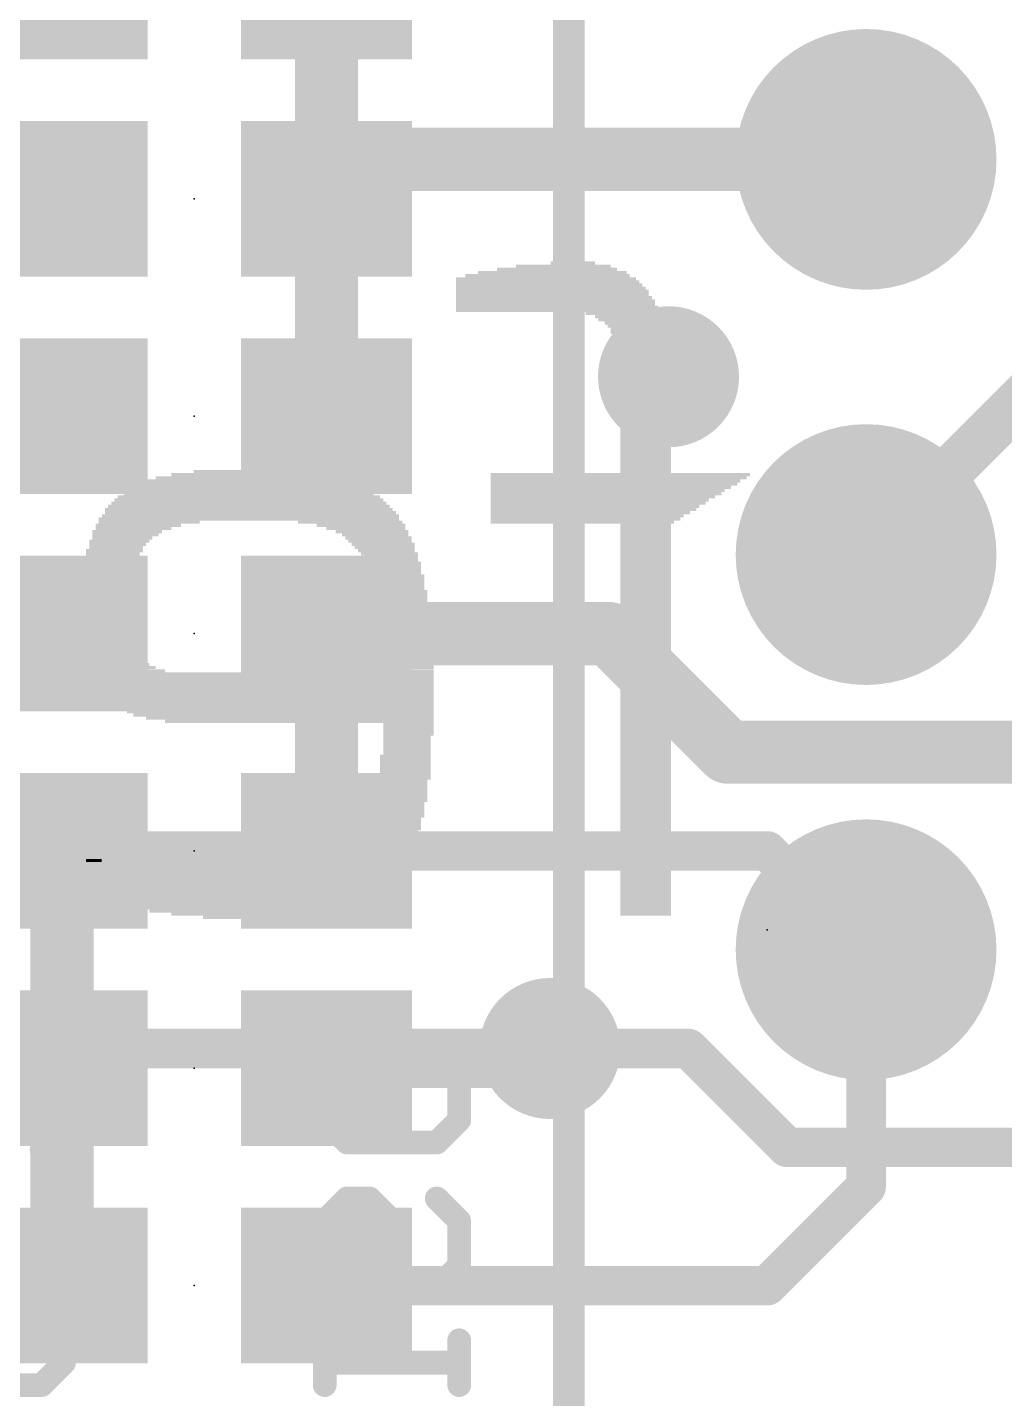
# Model space of a CAD drawing. Extents: x -7.1 to 67.6, y -9 to 27.6.
# Drawn here: x 34.49 to 40.77, y 5.37 to 14.18 of the extents above; entities that cross this region are included whole.
import ezdxf

# ---------------------------------------------------------------- set-up
doc = ezdxf.new("R2010")
doc.units = 0
for name, color, linetype in [('1', 12, 'CONTINUOUS'), ('16', 132, 'CONTINUOUS'), ('17', 110, 'CONTINUOUS'), ('18', 110, 'CONTINUOUS'), ('21', 40, 'CONTINUOUS'), ('22', 6, 'CONTINUOUS'), ('23', 53, 'CONTINUOUS'), ('24', 53, 'CONTINUOUS')]:
    doc.layers.add(name, color=color, linetype=linetype)

# ---------------------------------------------------------------- blocks, each defined once
blk = doc.blocks.new('RECT')
blk.add_solid([(-0.5, -0.5), (0.5, -0.5), (-0.5, 0.5), (0.5, 0.5)])
blk = doc.blocks.new('ROUNDP')
at = {"const_width": 0.5}
blk.add_lwpolyline([(0, -0.25, 1), (0, 0.25, 1), (0, -0.25)], format="xyb", dxfattribs=at)
blk = doc.blocks.new('ROUNDV')
at = {"const_width": 0.5}
blk.add_lwpolyline([(0, -0.25, 1), (0, 0.25, 1), (0, -0.25)], format="xyb", dxfattribs=at)

msp = doc.modelspace()

# ---------------------------------------------------------------- linework, layer by layer
at = {"layer": '1'}
for points, const_width in [([(36.41, 14.478), (36.41, 13.081)], 0.4064), ([(36.41, 13.081), (36.664, 13.335)], 0.4064), ([(36.664, 13.335), (39.878, 13.335)], 0.4064), ([(36.41, 13.081), (36.41, 11.684)], 0.4064), ([(34.036, 11.684), (34.71, 11.684)], 0.254), ([(36.41, 8.89), (36.41, 10.287)], 0.4064), ([(38.227, 10.287), (36.41, 10.287)], 0.4064), ([(38.227, 10.287), (38.989, 9.525)], 0.4064), ([(38.989, 9.525), (42.418, 9.525)], 0.4064), ([(34.71, 7.493), (34.71, 8.89)], 0.4064), ([(39.878, 6.731), (39.878, 8.255)], 0.254), ([(33.782, 7.493), (34.71, 7.493)], 0.4064), ([(34.71, 6.096), (34.71, 7.493)], 0.4064), ([(37.719, 7.493), (37.846, 7.62)], 0.254), ([(36.41, 7.493), (37.719, 7.493)], 0.254), ([(39.243, 6.096), (39.878, 6.731)], 0.254), ([(39.243, 6.096), (36.41, 6.096)], 0.254)]:
    msp.add_lwpolyline(points, dxfattribs=dict(at, const_width=const_width))
for points, const_width in [([(36.664, 13.4366, 1), (36.664, 13.2334)], 0.2032), ([(36.7358, 13.2632, 1), (36.5922, 13.4068)], 0.2032), ([(39.878, 13.2334, 1), (39.878, 13.4366)], 0.2032), ([(36.5116, 13.081, 1), (36.3084, 13.081)], 0.2032), ([(36.3382, 13.1528, 1), (36.4818, 13.0092)], 0.2032), ([(36.3084, 13.081, 1), (36.5116, 13.081)], 0.2032), ([(34.71, 11.6205, 1), (34.71, 11.7475)], 0.127), ([(36.3084, 11.684, 1), (36.5116, 11.684)], 0.2032), ([(36.5116, 10.287, 1), (36.3084, 10.287)], 0.2032), ([(36.41, 10.3886, 1), (36.41, 10.1854)], 0.2032), ([(38.2988, 10.3588, 1), (38.1552, 10.2152)], 0.2032), ([(38.227, 10.1854, 1), (38.227, 10.3886)], 0.2032), ([(38.989, 9.6266, 1), (38.989, 9.4234)], 0.2032), ([(38.9172, 9.4532, 1), (39.0608, 9.5968)], 0.2032), ([(34.8116, 8.89, 1), (34.6084, 8.89)], 0.2032), ([(36.3084, 8.89, 1), (36.5116, 8.89)], 0.2032), ([(39.9415, 8.255, 1), (39.8145, 8.255)], 0.127), ([(34.8116, 7.493, 1), (34.6084, 7.493)], 0.2032), ([(34.71, 7.3914, 1), (34.71, 7.5946)], 0.2032), ([(37.8909, 7.5751, 1), (37.8011, 7.6649)], 0.127), ([(34.6084, 7.493, 1), (34.8116, 7.493)], 0.2032), ([(36.41, 7.5565, 1), (36.41, 7.4295)], 0.127), ([(37.6741, 7.5379, 1), (37.7639, 7.4481)], 0.127), ([(37.719, 7.4295, 1), (37.719, 7.5565)], 0.127), ([(39.8145, 6.731, 1), (39.9415, 6.731)], 0.127), ([(39.9229, 6.6861, 1), (39.8331, 6.7759)], 0.127), ([(34.6084, 6.096, 1), (34.8116, 6.096)], 0.2032), ([(36.41, 6.1595, 1), (36.41, 6.0325)], 0.127), ([(39.1981, 6.1409, 1), (39.2879, 6.0511)], 0.127), ([(39.243, 6.0325, 1), (39.243, 6.1595)], 0.127)]:
    msp.add_lwpolyline(points, format="xyb", dxfattribs=dict(at, const_width=const_width))
at = {"layer": '16'}
for points, const_width in [([(41.148, 12.065), (39.878, 10.795)], 0.3048), ([(33.401, 8.89), (39.243, 8.89)], 0.254), ([(39.243, 8.89), (39.878, 8.255)], 0.254), ([(33.147, 7.62), (37.846, 7.62)], 0.254), ([(37.846, 7.62), (38.735, 7.62)], 0.254), ([(38.735, 7.62), (39.37, 6.985)], 0.254), ([(39.37, 6.985), (42.418, 6.985)], 0.254)]:
    msp.add_lwpolyline(points, dxfattribs=dict(at, const_width=const_width))
for points, const_width in [([(39.8241, 10.8489, 1), (39.9319, 10.7411)], 0.1524), ([(39.2879, 8.9349, 1), (39.1981, 8.8451)], 0.127), ([(39.243, 8.8265, 1), (39.243, 8.9535)], 0.127), ([(39.8331, 8.2101, 1), (39.9229, 8.2999)], 0.127), ([(37.846, 7.6835, 1), (37.846, 7.5565)], 0.127), ([(37.846, 7.5565, 1), (37.846, 7.6835)], 0.127), ([(38.7799, 7.6649, 1), (38.6901, 7.5751)], 0.127), ([(38.735, 7.5565, 1), (38.735, 7.6835)], 0.127), ([(39.37, 7.0485, 1), (39.37, 6.9215)], 0.127), ([(39.3251, 6.9401, 1), (39.4149, 7.0299)], 0.127)]:
    msp.add_lwpolyline(points, format="xyb", dxfattribs=dict(at, const_width=const_width))
at = {"layer": '21', "const_width": 0.2032}
msp.add_lwpolyline([(37.968, 19.56), (37.968, 3.23)], dxfattribs=at)
at = {"layer": '22', "const_width": 0.1524}
for points in [[(34.7225, 7.3278), (34.7225, 7.6159)], [(36.3982, 7.4481), (36.5423, 7.5921)], [(36.5423, 7.5921), (37.1185, 7.5921)], [(37.1185, 7.5921), (37.2625, 7.4481)], [(33.8582, 7.4718), (34.7225, 7.4718)], [(36.3982, 7.16), (36.3982, 7.4481)], [(37.2625, 7.4481), (37.2625, 7.16)], [(36.5423, 7.0159), (36.3982, 7.16)], [(37.2625, 7.16), (37.1185, 7.0159)], [(37.1185, 7.0159), (36.5423, 7.0159)], [(34.5785, 6.9685), (34.7225, 6.8244)], [(34.7225, 6.8244), (34.7225, 6.5363)], [(36.5423, 6.6566), (36.3982, 6.5126)], [(36.6863, 6.6566), (36.5423, 6.6566)], [(36.8304, 6.5126), (36.6863, 6.6566)], [(37.1185, 6.6566), (37.2625, 6.5126)], [(34.4344, 6.3922), (34.2904, 6.5363)], [(34.7225, 6.5363), (34.5785, 6.3922)], [(36.3982, 6.5126), (36.3982, 6.2245)], [(36.8304, 6.2245), (36.8304, 6.5126)], [(37.2625, 6.5126), (37.2625, 6.2245)], [(34.5785, 6.3922), (34.4344, 6.3922)], [(36.3982, 6.2245), (36.5423, 6.0804)], [(36.9744, 6.0804), (36.8304, 6.2245)], [(37.2625, 6.2245), (37.1185, 6.0804)], [(34.0023, 6.0329), (34.5785, 6.0329)], [(34.5785, 6.0329), (34.7225, 5.8889)], [(37.1185, 6.0804), (36.9744, 6.0804)], [(34.7225, 5.8889), (34.7225, 5.6008)], [(36.3982, 5.4567), (36.3982, 5.7448)], [(37.2625, 5.4567), (37.2625, 5.7448)], [(34.7225, 5.6008), (34.5785, 5.4567)], [(36.3982, 5.6008), (37.2625, 5.6008)], [(34.5785, 5.4567), (34.0023, 5.4567)]]:
    msp.add_lwpolyline(points, dxfattribs=at)
at = {"layer": '22', "const_width": 0.0762}
for points in [[(34.7606, 7.6159, 1), (34.6844, 7.6159)], [(36.5423, 7.6302, 1), (36.5423, 7.554)], [(36.5692, 7.5652, 1), (36.5153, 7.6191)], [(37.1454, 7.6191, 1), (37.0915, 7.5652)], [(37.1185, 7.554, 1), (37.1185, 7.6302)], [(34.7225, 7.4337, 1), (34.7225, 7.5099)], [(36.4363, 7.4481, 1), (36.3601, 7.4481)], [(36.3713, 7.475, 1), (36.4251, 7.4211)], [(37.3006, 7.4481, 1), (37.2244, 7.4481)], [(37.2356, 7.4211, 1), (37.2895, 7.475)], [(34.6844, 7.3278, 1), (34.7606, 7.3278)], [(36.4251, 7.1869, 1), (36.3713, 7.133)], [(37.2895, 7.133, 1), (37.2356, 7.1869)], [(36.3601, 7.16, 1), (36.4363, 7.16)], [(37.2244, 7.16, 1), (37.3006, 7.16)], [(36.5423, 7.054, 1), (36.5423, 6.9778)], [(36.5153, 6.989, 1), (36.5692, 7.0429)], [(37.0915, 7.0429, 1), (37.1454, 6.989)], [(37.1185, 6.9778, 1), (37.1185, 7.054)], [(34.6054, 6.9954, 1), (34.5515, 6.9415)], [(34.7606, 6.8244, 1), (34.6844, 6.8244)], [(34.6956, 6.7975, 1), (34.7495, 6.8513)], [(36.5423, 6.6947, 1), (36.5423, 6.6185)], [(36.5692, 6.6297, 1), (36.5153, 6.6836)], [(36.7133, 6.6836, 1), (36.6594, 6.6297)], [(36.6863, 6.6185, 1), (36.6863, 6.6947)], [(37.1454, 6.6836, 1), (37.0915, 6.6297)], [(34.7495, 6.5094, 1), (34.6956, 6.5632)], [(34.6844, 6.5363, 1), (34.7606, 6.5363)], [(36.4363, 6.5126, 1), (36.3601, 6.5126)], [(36.3713, 6.5395, 1), (36.4251, 6.4856)], [(36.8685, 6.5126, 1), (36.7923, 6.5126)], [(36.8034, 6.4856, 1), (36.8573, 6.5395)], [(37.3006, 6.5126, 1), (37.2244, 6.5126)], [(37.2356, 6.4856, 1), (37.2895, 6.5395)], [(34.4075, 6.3653, 1), (34.4614, 6.4192)], [(34.5515, 6.4192, 1), (34.6054, 6.3653)], [(34.5785, 6.3541, 1), (34.5785, 6.4303)], [(36.4251, 6.2514, 1), (36.3713, 6.1975)], [(36.3601, 6.2245, 1), (36.4363, 6.2245)], [(36.8573, 6.2514, 1), (36.8034, 6.1975)], [(36.7923, 6.2245, 1), (36.8685, 6.2245)], [(37.2244, 6.2245, 1), (37.3006, 6.2245)], [(37.2895, 6.1975, 1), (37.2356, 6.2514)], [(34.6054, 6.0599, 1), (34.5515, 6.006)], [(34.5785, 5.9948, 1), (34.5785, 6.071)], [(36.5153, 6.0535, 1), (36.5692, 6.1073)], [(36.9744, 6.1185, 1), (36.9744, 6.0423)], [(36.9475, 6.0535, 1), (37.0014, 6.1073)], [(37.0915, 6.1073, 1), (37.1454, 6.0535)], [(37.1185, 6.0423, 1), (37.1185, 6.1185)], [(34.7606, 5.8889, 1), (34.6844, 5.8889)], [(34.6956, 5.8619, 1), (34.7495, 5.9158)], [(36.4363, 5.7448, 1), (36.3601, 5.7448)], [(37.3006, 5.7448, 1), (37.2244, 5.7448)], [(34.7495, 5.5738, 1), (34.6956, 5.6277)], [(36.3982, 5.6389, 1), (36.3982, 5.5627)], [(37.2625, 5.5627, 1), (37.2625, 5.6389)], [(34.6844, 5.6008, 1), (34.7606, 5.6008)], [(34.5515, 5.4837, 1), (34.6054, 5.4298)], [(34.5785, 5.4186, 1), (34.5785, 5.4948)], [(36.3601, 5.4567, 1), (36.4363, 5.4567)], [(37.2244, 5.4567, 1), (37.3006, 5.4567)]]:
    msp.add_lwpolyline(points, format="xyb", dxfattribs=at)
at = {"layer": '23'}
for p in [(35.56, 13.081), (35.56, 11.684), (35.56, 10.287), (35.56, 8.89), (35.56, 7.493), (35.56, 6.096)]:
    msp.add_point(p, dxfattribs=at)
at = {"layer": '24'}
msp.add_point((39.243, 8.382), dxfattribs=at)

# ---------------------------------------------------------------- block references
at = {"layer": '1', "xscale": 1.1, "rotation": 180}
for p in [(34.71, 14.478), (36.41, 14.478), (34.71, 13.081), (36.41, 13.081), (34.71, 11.684), (36.41, 11.684), (34.71, 10.287), (36.41, 10.287), (34.71, 8.89), (36.41, 8.89), (34.71, 7.493), (36.41, 7.493), (34.71, 6.096), (36.41, 6.096)]:
    msp.add_blockref('RECT', p, dxfattribs=at)
at = {"layer": '17', "xscale": 1.6764, "yscale": 1.6764, "rotation": 270}
for p in [(39.878, 13.335), (39.878, 13.335), (39.878, 10.795), (39.878, 10.795), (39.878, 8.255), (39.878, 8.255)]:
    msp.add_blockref('ROUNDP', p, dxfattribs=at)
at = {"layer": '18', "xscale": 0.9064, "yscale": 0.9064}
for p in [(38.608, 11.938), (38.608, 11.938), (37.846, 7.62), (37.846, 7.62)]:
    msp.add_blockref('ROUNDV', p, dxfattribs=at)
at = {"layer": '22', "yscale": 0.0203, "rotation": 180}
for p, xscale in [((37.8612, 12.6086), 0.955), ((37.8917, 12.6289), 0.7722), ((37.9324, 12.6492), 0.6096), ((37.9933, 12.6695), 0.2845), ((37.8206, 12.5679), 1.1582), ((37.8308, 12.5476), 1.1786), ((37.8409, 12.5273), 1.1989), ((37.8511, 12.507), 1.2192), ((37.8308, 12.5882), 1.0566), ((37.8612, 12.4866), 1.2395), ((37.8612, 12.4663), 1.2395), ((37.8714, 12.446), 1.2598), ((37.8816, 12.4257), 1.2802), ((37.8816, 12.4054), 1.2802), ((37.8917, 12.385), 1.3005), ((37.8917, 12.3647), 1.3005), ((38.3184, 12.3444), 0.4877), ((38.3489, 12.3241), 0.4267), ((38.3591, 12.3038), 0.4064), ((38.3896, 12.2834), 0.3861), ((38.3997, 12.2631), 0.3658), ((38.4099, 12.2428), 0.3454), ((38.42, 12.2225), 0.3658), ((38.4302, 12.2022), 0.3454), ((38.4302, 12.1818), 0.3454), ((38.4404, 12.1615), 0.3251), ((38.4404, 12.1412), 0.3251), ((38.4404, 12.1209), 0.3251), ((38.4505, 12.1006), 0.3454), ((38.4607, 12.0802), 0.3251), ((38.4607, 12.0599), 0.3251), ((38.4607, 12.0396), 0.3251), ((38.4607, 12.0193), 0.3251), ((38.4607, 11.999), 0.3251), ((38.4607, 11.9786), 0.3251), ((38.4607, 11.9583), 0.3251), ((38.4607, 11.938), 0.3251), ((38.4607, 11.9177), 0.3251), ((38.4607, 11.8974), 0.3251), ((38.4607, 11.877), 0.3251), ((38.4607, 11.8567), 0.3251), ((38.4607, 11.8364), 0.3251), ((38.4607, 11.8161), 0.3251), ((38.4607, 11.7958), 0.3251), ((38.4607, 11.7754), 0.3251), ((38.4607, 11.7551), 0.3251), ((38.4607, 11.7348), 0.3251), ((38.4607, 11.7145), 0.3251), ((38.4607, 11.6942), 0.3251), ((38.4607, 11.6738), 0.3251), ((38.4607, 11.6535), 0.3251), ((38.4607, 11.6332), 0.3251), ((38.4607, 11.6129), 0.3251), ((38.4607, 11.5926), 0.3251), ((38.4607, 11.5722), 0.3251), ((38.4607, 11.5519), 0.3251), ((38.4607, 11.5316), 0.3251), ((38.4607, 11.5113), 0.3251), ((38.4607, 11.491), 0.3251), ((38.4607, 11.4706), 0.3251), ((38.4607, 11.4503), 0.3251), ((38.4607, 11.43), 0.3251), ((38.4607, 11.4097), 0.3251), ((38.4607, 11.3894), 0.3251), ((38.4607, 11.369), 0.3251), ((35.9004, 11.2878), 1.1786), ((35.9004, 11.3081), 0.9754), ((35.8902, 11.3284), 0.6706), ((38.2981, 11.3081), 1.6662), ((38.288, 11.2878), 1.6459), ((38.4607, 11.3487), 0.3251), ((38.4607, 11.3284), 0.3251), ((35.9105, 11.1862), 1.6053), ((35.9105, 11.2065), 1.5646), ((35.9105, 11.2268), 1.4834), ((35.9105, 11.2471), 1.4021), ((35.9004, 11.2674), 1.3005), ((38.2676, 11.2674), 1.6053), ((38.2575, 11.2471), 1.585), ((38.2372, 11.2268), 1.5443), ((38.2168, 11.2065), 1.5037), ((38.2067, 11.1862), 1.4834), ((35.9105, 11.1049), 1.8085), ((35.9105, 11.1252), 1.7678), ((35.9105, 11.1455), 1.7272), ((35.9105, 11.1658), 1.6866), ((38.166, 11.1455), 1.4021), ((38.1864, 11.1658), 1.4427), ((38.1559, 11.1252), 1.3818), ((38.1356, 11.1049), 1.3411), ((35.9105, 11.0236), 1.9304), ((35.9207, 11.0439), 1.9101), ((35.9105, 11.0846), 1.8491), ((35.9207, 11.0642), 1.8694), ((38.1254, 11.0846), 1.3208), ((38.1051, 11.0642), 1.2802), ((38.0848, 11.0439), 1.2395), ((38.0746, 11.0236), 1.2192), ((35.1282, 10.9423), 0.447), ((35.118, 10.922), 0.4267), ((35.1688, 10.9626), 0.4877), ((35.1993, 10.983), 0.5486), ((35.2704, 11.0033), 0.6502), ((36.5608, 11.0033), 0.6706), ((36.6319, 10.983), 0.569), ((36.6624, 10.9626), 0.508), ((36.703, 10.9423), 0.4674), ((36.7233, 10.922), 0.4267), ((38.0543, 11.0033), 1.1786), ((38.4607, 10.983), 0.3251), ((38.4607, 10.9626), 0.3251), ((38.4607, 10.9423), 0.3251), ((38.4607, 10.922), 0.3251), ((35.0774, 10.8814), 0.3861), ((35.0672, 10.861), 0.3658), ((35.0571, 10.8407), 0.3454), ((35.0977, 10.9017), 0.3861), ((36.7436, 10.9017), 0.4267), ((36.7538, 10.8814), 0.4064), ((36.7741, 10.861), 0.4064), ((36.7843, 10.8407), 0.3861), ((38.4607, 10.9017), 0.3251), ((38.4607, 10.8814), 0.3251), ((38.4607, 10.861), 0.3251), ((38.4607, 10.8407), 0.3251), ((35.0164, 10.7594), 0.3454), ((35.0469, 10.8204), 0.3658), ((35.0368, 10.8001), 0.3454), ((35.0368, 10.7798), 0.3454), ((36.7944, 10.8204), 0.3658), ((36.8148, 10.8001), 0.3658), ((36.8249, 10.7798), 0.3454), ((36.8249, 10.7594), 0.3454), ((38.4607, 10.8204), 0.3251), ((38.4607, 10.8001), 0.3251), ((38.4607, 10.7798), 0.3251), ((38.4607, 10.7594), 0.3251), ((35.0164, 10.7391), 0.3454), ((35.0164, 10.7188), 0.3454), ((35.0063, 10.6985), 0.3251), ((35.0063, 10.6782), 0.3251), ((35.0063, 10.6578), 0.3251), ((36.8452, 10.7391), 0.3454), ((36.8452, 10.7188), 0.3454), ((36.8554, 10.6985), 0.3251), ((36.8554, 10.6782), 0.3251), ((36.8656, 10.6578), 0.3454), ((38.4607, 10.7391), 0.3251), ((38.4607, 10.7188), 0.3251), ((38.4607, 10.6985), 0.3251), ((38.4607, 10.6782), 0.3251), ((38.4607, 10.6578), 0.3251), ((34.9961, 10.6375), 0.3454), ((34.986, 10.6172), 0.3251), ((34.986, 10.5969), 0.3251), ((34.986, 10.5766), 0.3251), ((36.8757, 10.6375), 0.3251), ((36.8757, 10.6172), 0.3251), ((36.8757, 10.5969), 0.3251), ((36.8757, 10.5766), 0.3251), ((38.4607, 10.6375), 0.3251), ((38.4607, 10.6172), 0.3251), ((38.4607, 10.5969), 0.3251), ((38.4607, 10.5766), 0.3251), ((34.986, 10.5562), 0.3251), ((34.986, 10.5359), 0.3251), ((34.986, 10.5156), 0.3251), ((34.986, 10.4953), 0.3251), ((36.896, 10.5562), 0.3251), ((36.896, 10.5359), 0.3251), ((36.896, 10.5156), 0.3251), ((36.896, 10.4953), 0.3251), ((38.4607, 10.5562), 0.3251), ((38.4607, 10.5359), 0.3251), ((38.4607, 10.5156), 0.3251), ((38.4607, 10.4953), 0.3251), ((34.986, 10.475), 0.3251), ((34.986, 10.4546), 0.3251), ((34.986, 10.4343), 0.3251), ((34.986, 10.414), 0.3251), ((34.986, 10.3937), 0.3251), ((36.896, 10.475), 0.3251), ((36.9062, 10.4546), 0.3048), ((36.9062, 10.4343), 0.3048), ((36.9164, 10.414), 0.3251), ((36.9164, 10.3937), 0.3251), ((38.4607, 10.475), 0.3251), ((38.4607, 10.4546), 0.3251), ((38.4607, 10.4343), 0.3251), ((38.4607, 10.414), 0.3251), ((38.4607, 10.3937), 0.3251), ((34.986, 10.3734), 0.3251), ((34.986, 10.353), 0.3251), ((34.986, 10.3327), 0.3251), ((34.986, 10.3124), 0.3251), ((36.9164, 10.3734), 0.3251), ((36.9164, 10.353), 0.3251), ((36.9164, 10.3327), 0.3251), ((36.9164, 10.3124), 0.3251), ((38.4607, 10.3734), 0.3251), ((38.4607, 10.353), 0.3251), ((38.4607, 10.3327), 0.3251), ((38.4607, 10.3124), 0.3251), ((34.986, 10.2921), 0.3251), ((34.986, 10.2718), 0.3251), ((34.986, 10.2514), 0.3251), ((34.986, 10.2311), 0.3251), ((36.9164, 10.2921), 0.3251), ((36.9164, 10.2718), 0.3251), ((36.9265, 10.2514), 0.3048), ((36.9265, 10.2311), 0.3048), ((38.4607, 10.2921), 0.3251), ((38.4607, 10.2718), 0.3251), ((38.4607, 10.2514), 0.3251), ((38.4607, 10.2311), 0.3251), ((34.9961, 10.2108), 0.3454), ((34.9961, 10.1905), 0.3454), ((34.9961, 10.1702), 0.3454), ((35.0063, 10.1498), 0.3658), ((35.0266, 10.1295), 0.3658), ((36.9265, 10.2108), 0.3048), ((36.9265, 10.1905), 0.3048), ((36.9265, 10.1702), 0.3048), ((36.9367, 10.1498), 0.3251), ((36.9367, 10.1295), 0.3251), ((38.4607, 10.2108), 0.3251), ((38.4607, 10.1905), 0.3251), ((38.4607, 10.1702), 0.3251), ((38.4607, 10.1498), 0.3251), ((38.4607, 10.1295), 0.3251), ((35.0774, 10.0686), 0.4674), ((35.0368, 10.1092), 0.3861), ((35.0571, 10.0889), 0.4267), ((35.118, 10.0482), 0.508), ((36.9367, 10.1092), 0.3251), ((36.9367, 10.0889), 0.3251), ((36.9367, 10.0686), 0.3251), ((36.9367, 10.0482), 0.3251), ((38.4607, 10.1092), 0.3251), ((38.4607, 10.0889), 0.3251), ((38.4607, 10.0686), 0.3251), ((38.4607, 10.0482), 0.3251), ((35.9816, 10.0279), 2.2352), ((35.9918, 10.0076), 2.2149), ((35.9918, 9.9873), 2.2149), ((36.002, 9.967), 2.1946), ((38.4607, 10.0279), 0.3251), ((38.4607, 10.0076), 0.3251), ((38.4607, 9.9873), 0.3251), ((38.4607, 9.967), 0.3251), ((36.002, 9.9466), 2.1946), ((36.0121, 9.9263), 2.1742), ((36.0223, 9.906), 2.1539), ((36.0324, 9.8857), 2.1336), ((36.0426, 9.8654), 2.1133), ((38.4607, 9.9466), 0.3251), ((38.4607, 9.9263), 0.3251), ((38.4607, 9.906), 0.3251), ((38.4607, 9.8857), 0.3251), ((38.4607, 9.8654), 0.3251), ((36.0528, 9.845), 2.093), ((36.0731, 9.8247), 2.0523), ((36.0934, 9.8044), 2.0117), ((36.1137, 9.7841), 1.971), ((38.4607, 9.845), 0.3251), ((38.4607, 9.8247), 0.3251), ((38.4607, 9.8044), 0.3251), ((38.4607, 9.7841), 0.3251), ((36.134, 9.7638), 1.9304), ((36.1747, 9.7434), 1.8491), ((36.2356, 9.7231), 1.7272), ((36.9367, 9.7028), 0.3251), ((38.4607, 9.7638), 0.3251), ((38.4607, 9.7434), 0.3251), ((38.4607, 9.7231), 0.3251), ((38.4607, 9.7028), 0.3251), ((36.9367, 9.6825), 0.3251), ((36.9367, 9.6622), 0.3251), ((36.9367, 9.6418), 0.3251), ((36.9265, 9.6215), 0.3048), ((36.9265, 9.6012), 0.3048), ((38.4607, 9.6825), 0.3251), ((38.4607, 9.6622), 0.3251), ((38.4607, 9.6418), 0.3251), ((38.4607, 9.6215), 0.3251), ((38.4607, 9.6012), 0.3251), ((36.9265, 9.5809), 0.3048), ((36.9265, 9.5606), 0.3048), ((36.9265, 9.5402), 0.3048), ((36.9265, 9.5199), 0.3048), ((38.4607, 9.5809), 0.3251), ((38.4607, 9.5606), 0.3251), ((38.4607, 9.5402), 0.3251), ((38.4607, 9.5199), 0.3251), ((36.9164, 9.4996), 0.3251), ((36.9164, 9.4793), 0.3251), ((36.9164, 9.459), 0.3251), ((36.9164, 9.4386), 0.3251), ((38.4607, 9.4996), 0.3251), ((38.4607, 9.4793), 0.3251), ((38.4607, 9.459), 0.3251), ((38.4607, 9.4386), 0.3251), ((36.9164, 9.4183), 0.3251), ((36.9164, 9.398), 0.3251), ((36.9164, 9.3777), 0.3251), ((36.9164, 9.3574), 0.3251), ((36.9062, 9.337), 0.3048), ((38.4607, 9.4183), 0.3251), ((38.4607, 9.398), 0.3251), ((38.4607, 9.3777), 0.3251), ((38.4607, 9.3574), 0.3251), ((38.4607, 9.337), 0.3251), ((36.896, 9.2964), 0.3251), ((36.896, 9.2761), 0.3251), ((36.896, 9.2558), 0.3251), ((36.9062, 9.3167), 0.3048), ((38.4607, 9.3167), 0.3251), ((38.4607, 9.2964), 0.3251), ((38.4607, 9.2761), 0.3251), ((38.4607, 9.2558), 0.3251), ((36.8757, 9.1948), 0.3251), ((36.8757, 9.1745), 0.3251), ((36.896, 9.2354), 0.3251), ((36.896, 9.2151), 0.3251), ((38.4607, 9.2354), 0.3251), ((38.4607, 9.2151), 0.3251), ((38.4607, 9.1948), 0.3251), ((38.4607, 9.1745), 0.3251), ((36.8554, 9.0932), 0.3251), ((36.8554, 9.0729), 0.3251), ((36.8656, 9.1135), 0.3454), ((36.8757, 9.1542), 0.3251), ((36.8757, 9.1338), 0.3251), ((38.4607, 9.1542), 0.3251), ((38.4607, 9.1338), 0.3251), ((38.4607, 9.1135), 0.3251), ((38.4607, 9.0932), 0.3251), ((38.4607, 9.0729), 0.3251), ((36.8249, 9.0119), 0.3454), ((36.8249, 8.9916), 0.3454), ((36.8452, 9.0526), 0.3454), ((36.8452, 9.0322), 0.3454), ((38.4607, 9.0526), 0.3251), ((38.4607, 9.0322), 0.3251), ((38.4607, 9.0119), 0.3251), ((38.4607, 8.9916), 0.3251), ((36.7843, 8.9103), 0.3861), ((36.7944, 8.951), 0.3658), ((36.7944, 8.9306), 0.3658), ((36.8148, 8.9713), 0.3658), ((38.4607, 8.9713), 0.3251), ((38.4607, 8.951), 0.3251), ((38.4607, 8.9306), 0.3251), ((38.4607, 8.9103), 0.3251), ((34.9148, 8.829), 0.1016), ((35.0063, 8.8087), 0.2845), ((36.6725, 8.8087), 0.4877), ((36.703, 8.829), 0.4674), ((36.7233, 8.8494), 0.4267), ((36.7538, 8.8697), 0.4064), ((36.764, 8.89), 0.3861), ((38.4607, 8.89), 0.3251), ((38.4607, 8.8697), 0.3251), ((38.4607, 8.8494), 0.3251), ((38.4607, 8.829), 0.3251), ((38.4607, 8.8087), 0.3251), ((35.1282, 8.7884), 0.5283), ((35.88, 8.7681), 2.032), ((35.88, 8.7478), 2.032), ((35.8699, 8.7274), 2.0117), ((36.642, 8.7884), 0.5486), ((38.4607, 8.7884), 0.3251), ((38.4607, 8.7681), 0.3251), ((38.4607, 8.7478), 0.3251), ((38.4607, 8.7274), 0.3251), ((35.8597, 8.7071), 1.9914), ((35.8394, 8.6665), 1.9507), ((35.8292, 8.6462), 1.9304), ((35.8496, 8.6868), 1.971), ((38.4607, 8.7071), 0.3251), ((38.4607, 8.6868), 0.3251), ((38.4607, 8.6665), 0.3251), ((38.4607, 8.6462), 0.3251), ((35.8191, 8.6258), 1.9101), ((35.8089, 8.6055), 1.8898), ((35.8191, 8.5852), 1.8288), ((35.8394, 8.5649), 1.7069), ((35.8699, 8.5446), 1.6053), ((38.4607, 8.6258), 0.3251), ((38.4607, 8.6055), 0.3251), ((38.4607, 8.5852), 0.3251), ((38.4607, 8.5649), 0.3251), ((38.4607, 8.5446), 0.3251), ((35.8902, 8.5242), 1.4427), ((35.9207, 8.5039), 1.3005), ((35.9613, 8.4836), 1.0973), ((36.0121, 8.4633), 0.7925), ((38.4607, 8.5242), 0.3251), ((38.4607, 8.5039), 0.3251), ((38.4607, 8.4836), 0.3251)]:
    msp.add_blockref('RECT', p, dxfattribs=dict(at, xscale=xscale))

doc.saveas('drawing.dxf')
